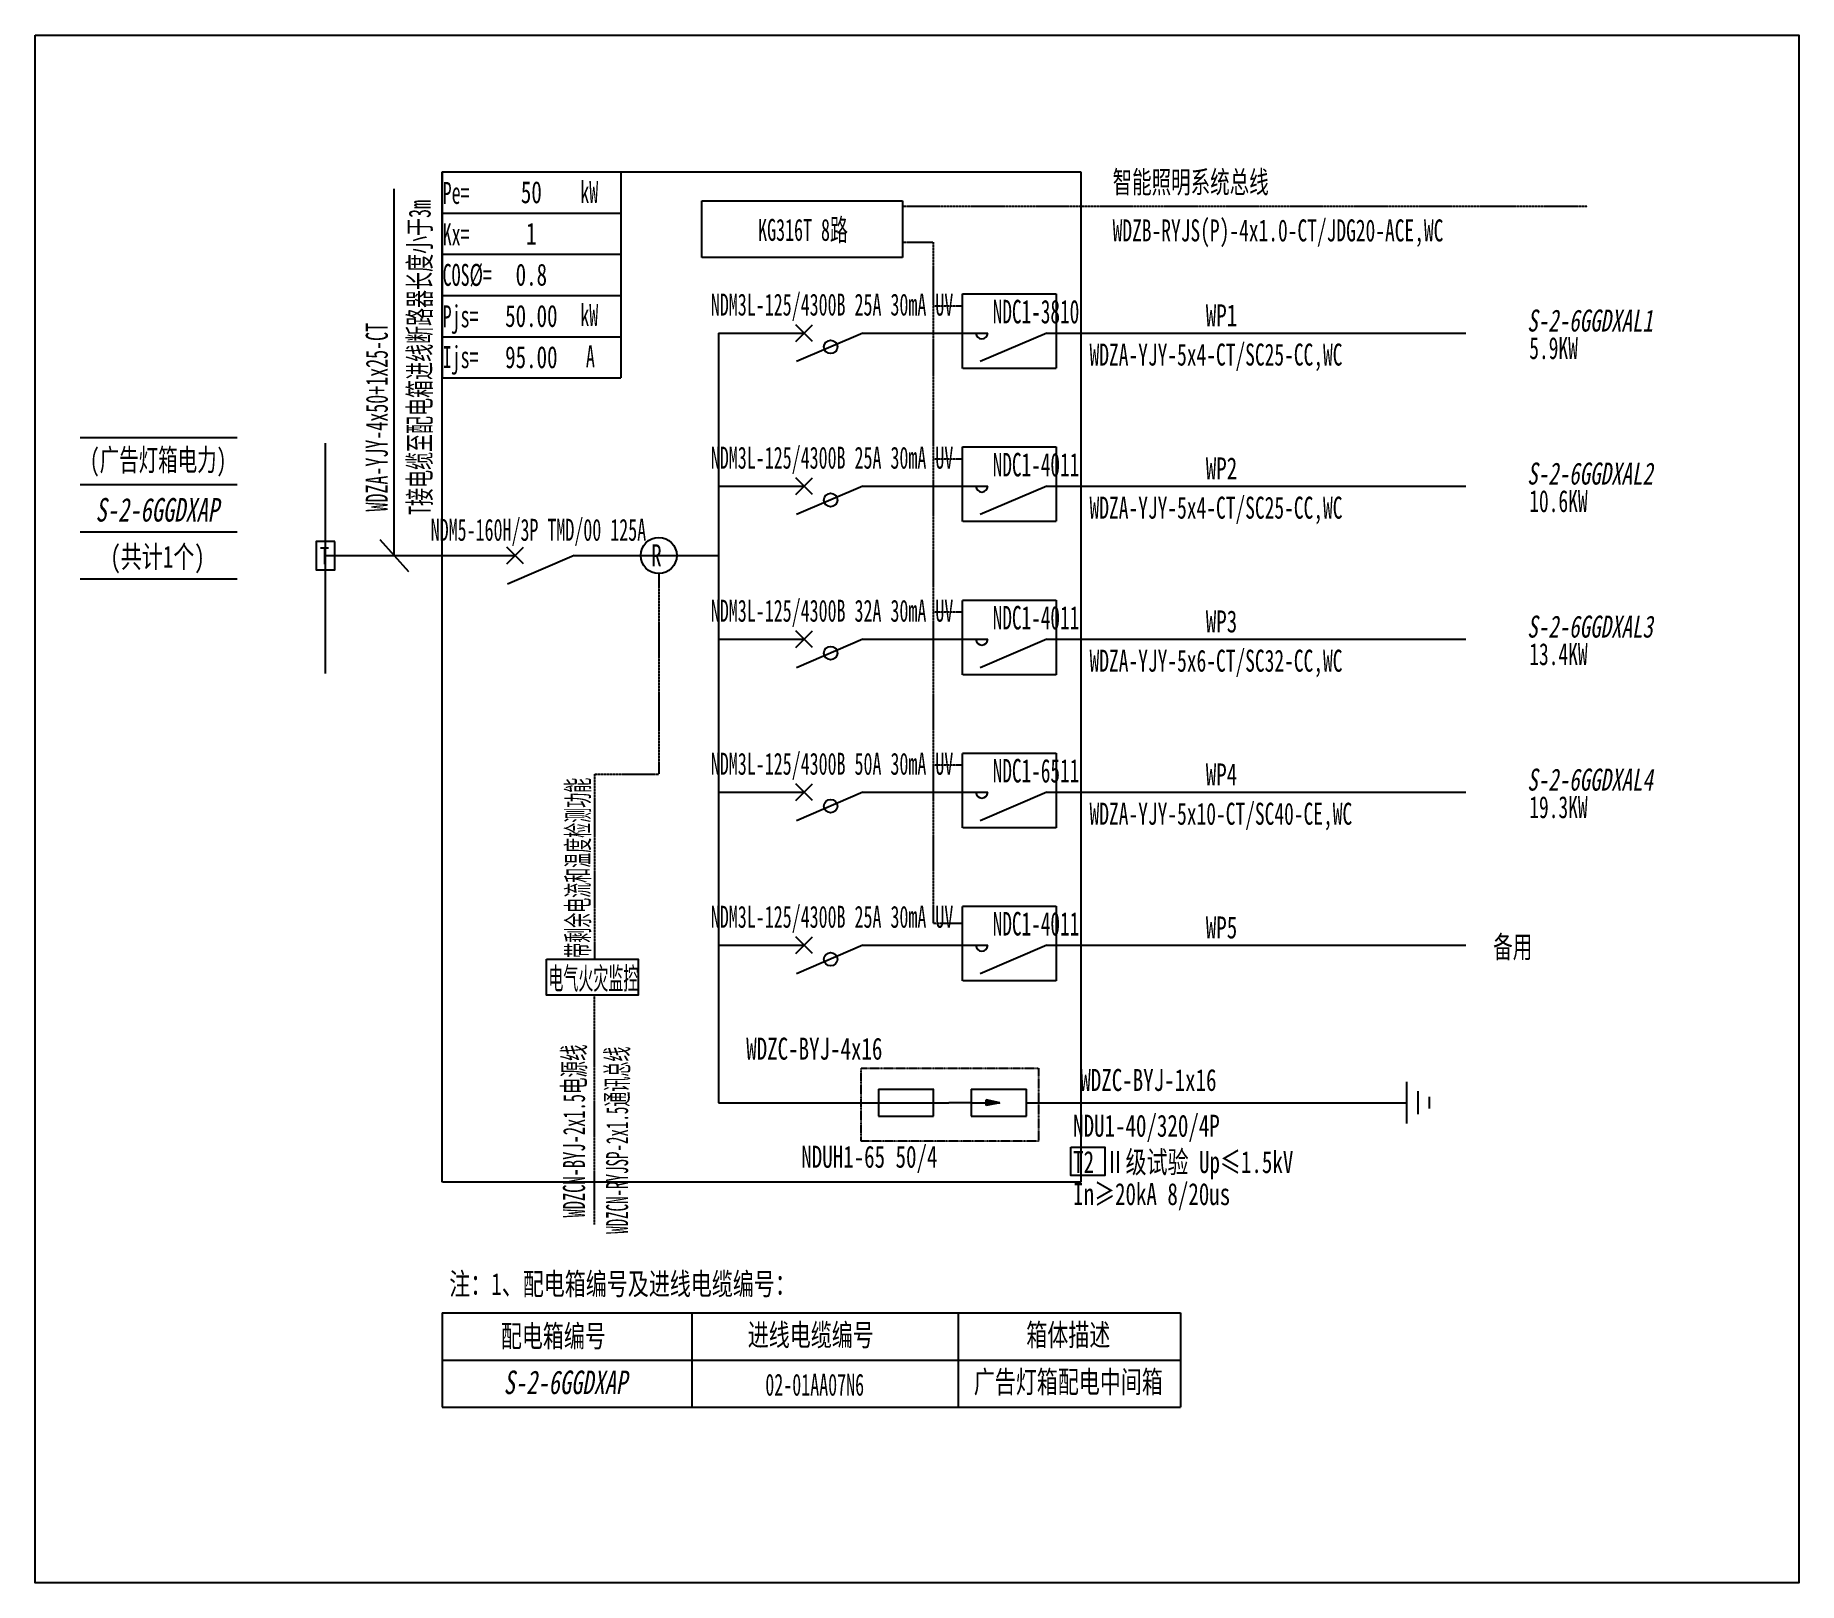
# Model space of a CAD drawing. Extents: x 318321 to 320788, y 356540 to 358706.
import ezdxf
from ezdxf.enums import TextEntityAlignment as Align

# ---------------------------------------------------------------- set-up
doc = ezdxf.new("R2010")
doc.units = 0
doc.header["$MEASUREMENT"] = 0
for name, pattern in [('DASHDOT', [1, 0.5, -0.25, 0, -0.25]), ('DASHDOT2', [0.5, 0.25, -0.125, 0, -0.125]), ('DASHDOTX2', [2, 1, -0.5, 0, -0.5]), ('DASHED', [0.75, 0.5, -0.25]), ('DASHED2', [0.375, 0.25, -0.125])]:
    doc.linetypes.add(name, pattern=pattern)
for name, color, linetype in [('D_E_Eqpm(强电设备)', 100, 'Continuous'), ('D_E_Eqpm（强电设备）', 100, 'Continuous'), ('D_E_Text(强电文字)', 51, 'Continuous'), ('D_E_Text（强电文字）', 51, 'Continuous'), ('D_E_Tray（强电普通桥架）', 51, 'Continuous'), ('D_E_Wire（强电线缆）', 10, 'Continuous'), ('D_El_Eqpm（弱电设备）', 100, 'Continuous'), ('D_El_Text（弱电文字）', 51, 'Continuous'), ('D_T_TableDim（表格尺寸）', 255, 'Continuous'), ('DQ-漏电火灾', 80, 'Continuous'), ('DQ_Eqpm', 100, 'Continuous'), ('系统图', 220, 'Continuous')]:
    doc.layers.add(name, color=color, linetype=linetype)
doc.styles.add('$1$电气', font='', dxfattribs={"width": 0.7})
doc.styles.add('$1$电气箱', font='simhei.ttf', dxfattribs={"width": 0.8, "oblique": 10})
doc.styles.add('电气', font='', dxfattribs={"width": 0.7})
doc.styles.add('电气箱', font='simhei.ttf', dxfattribs={"width": 0.8, "oblique": 10})
doc.styles.get('$1$电气').set_extended_font_data('SimSun')
doc.styles.get('电气').set_extended_font_data('SimSun')

# ---------------------------------------------------------------- blocks, each defined once
blk = doc.blocks.new('T接箱')
at = {"layer": 'DQ_Eqpm'}
blk.add_lwpolyline([(313, 172), (73, 172), (73, -188), (313, -188)], close=True, dxfattribs=at)
at = {"layer": 'DQ_Eqpm', "color": 51, "style": '电气', "width": 0.8}
blk.add_text('T', height=220, dxfattribs=at).set_placement((120, -121))

msp = doc.modelspace()

# ---------------------------------------------------------------- linework, layer by layer
at = {"linetype": 'DASHED'}
for p, q in [((318890, 357101, 0), (318890, 358514.5, 0)), ((318890, 358514.5, 0), (319783.7, 358514.5, 0)), ((319783.7, 358514.5, 0), (319783.7, 357101, 0)), ((319618.1, 358239.1, 0), (319618.1, 358343.6, 0)), ((319618.1, 358343.6, 0), (319749.4, 358343.6, 0)), ((319749.4, 358343.6, 0), (319749.4, 358239.1, 0)), ((319749.4, 358239.1, 0), (319618.1, 358239.1, 0)), ((319618.1, 358129.5, 0), (319749.4, 358129.5, 0)), ((319618.1, 358025, 0), (319618.1, 358129.5, 0)), ((319749.4, 358129.5, 0), (319749.4, 358025, 0)), ((319749.4, 358025, 0), (319618.1, 358025, 0)), ((319618.1, 357915.4, 0), (319749.4, 357915.4, 0)), ((319618.1, 357810.9, 0), (319618.1, 357915.4, 0)), ((319749.4, 357915.4, 0), (319749.4, 357810.9, 0)), ((319749.4, 357810.9, 0), (319618.1, 357810.9, 0)), ((319618.1, 357596.8, 0), (319618.1, 357701.3, 0)), ((319618.1, 357701.3, 0), (319749.4, 357701.3, 0)), ((319749.4, 357701.3, 0), (319749.4, 357596.8, 0)), ((319749.4, 357596.8, 0), (319618.1, 357596.8, 0)), ((319618.1, 357487.2, 0), (319749.4, 357487.2, 0)), ((319618.1, 357382.7, 0), (319618.1, 357487.2, 0)), ((319749.4, 357487.2, 0), (319749.4, 357382.7, 0)), ((319749.4, 357382.7, 0), (319618.1, 357382.7, 0)), ((319783.7, 357101, 0), (318890, 357101, 0))]:
    msp.add_line(p, q, dxfattribs=at)
at = {"linetype": 'DASHED2', "elevation": 0}
msp.add_lwpolyline([(319476.4, 357260.6), (319724.7, 357260.6), (319724.7, 357158.3), (319476.4, 357158.3)], close=True, dxfattribs=at)
at = {"layer": 'D_E_Eqpm(强电设备)', "color": 100}
for p, q in [((319735.9, 358288.8, 0), (319642.8, 358248.9, 0)), ((319735.9, 358074.7, 0), (319642.8, 358034.8, 0)), ((318980.7, 357966, 0), (319004, 357989.3, 0)), ((319004, 357966, 0), (318980.7, 357989.3, 0)), ((319074.7, 357977.6, 0), (318981.7, 357937.7, 0)), ((319735.9, 357860.6, 0), (319642.8, 357820.7, 0)), ((319735.9, 357646.5, 0), (319642.8, 357606.6, 0)), ((319735.9, 357432.3, 0), (319642.8, 357392.5, 0))]:
    msp.add_line(p, q, dxfattribs=at)
at = {"layer": 'D_E_Eqpm(强电设备)'}
for p, q in [((319500.6, 357230.8, 0), (319577.9, 357230.8, 0)), ((319500.6, 357230.8, 0), (319500.6, 357193.4, 0)), ((319577.7, 357193.4, 0), (319577.7, 357230.8, 0)), ((319630.4, 357230.8, 0), (319707.7, 357230.8, 0)), ((319630.4, 357230.8, 0), (319630.4, 357193.4, 0)), ((319707.5, 357193.4, 0), (319707.5, 357230.8, 0)), ((319630.4, 357212.1, 0), (319599.2, 357212.1, 0)), ((319630.4, 357212.1, 0), (319670.5, 357212.1, 0)), ((319670.5, 357212.1, 0), (319651.1, 357216.1, 0)), ((319651.1, 357208.2, 0), (319651.1, 357216.1, 0)), ((319670.5, 357212.1, 0), (319651.1, 357208.2, 0)), ((319500.6, 357193.4, 0), (319577.7, 357193.4, 0)), ((319630.4, 357193.4, 0), (319707.5, 357193.4, 0))]:
    msp.add_line(p, q, dxfattribs=at)
at = {"layer": 'D_E_Eqpm(强电设备)', "color": 100}
for centre in [(319645.2, 358288.8, 0), (319645.2, 358074.7, 0), (319645.2, 357860.6, 0), (319645.2, 357646.5, 0), (319645.2, 357432.3, 0)]:
    msp.add_arc(centre, 8.24, 180, 0, dxfattribs=at)
at = {"layer": 'D_E_Eqpm(强电设备)'}
msp.add_solid([(319651.1, 357208.2, 0), (319670.5, 357212.1, 0), (319651.1, 357216.1, 0)], dxfattribs=at)
at = {"layer": 'D_E_Eqpm（强电设备）'}
for p, q in [((319253.6, 358473.7, 0), (319534.3, 358473.7, 0)), ((319253.6, 358394.7, 0), (319253.6, 358473.7, 0)), ((319534.3, 358473.7, 0), (319534.3, 358394.7, 0)), ((319534.3, 358394.7, 0), (319253.6, 358394.7, 0)), ((319384.8, 358277.1, 0), (319408.2, 358300.4, 0)), ((319408.2, 358277.1, 0), (319384.8, 358300.4, 0)), ((319478.9, 358288.8, 0), (319385.9, 358248.9, 0)), ((319384.8, 358063, 0), (319408.2, 358086.3, 0)), ((319408.2, 358063, 0), (319384.8, 358086.3, 0)), ((319478.9, 358074.7, 0), (319385.9, 358034.8, 0)), ((319384.8, 357848.9, 0), (319408.2, 357872.2, 0)), ((319408.2, 357848.9, 0), (319384.8, 357872.2, 0)), ((319478.9, 357860.6, 0), (319385.9, 357820.7, 0)), ((319384.8, 357634.8, 0), (319408.2, 357658.1, 0)), ((319408.2, 357634.8, 0), (319384.8, 357658.1, 0)), ((319478.9, 357646.5, 0), (319385.9, 357606.6, 0)), ((319384.8, 357420.7, 0), (319408.2, 357444, 0)), ((319408.2, 357420.7, 0), (319384.8, 357444, 0)), ((319478.9, 357432.3, 0), (319385.9, 357392.5, 0))]:
    msp.add_line(p, q, dxfattribs=at)
for centre in [(319433.7, 358269.4, 0), (319433.7, 358055.3, 0), (319433.7, 357841.2, 0), (319433.7, 357627.1, 0), (319433.7, 357412.9, 0)]:
    msp.add_circle(centre, 9.36, dxfattribs=at)
at = {"layer": 'D_E_Text（强电文字）'}
for p, q in [((318890, 358514.5, 0), (318890, 358226, 0)), ((318890, 358514.5, 0), (319140, 358514.5, 0)), ((319140, 358514.5, 0), (319140, 358226, 0)), ((318823, 357977.6, 0), (318823, 358490.6, 0)), ((318890, 358456.8, 0), (319140, 358456.8, 0)), ((318890, 358399.1, 0), (319140, 358399.1, 0)), ((318890, 358341.4, 0), (319140, 358341.4, 0)), ((318890, 358283.7, 0), (319140, 358283.7, 0)), ((318890, 358226, 0), (319140, 358226, 0)), ((318802.9, 357999.9, 0), (318843.1, 357955.3, 0))]:
    msp.add_line(p, q, dxfattribs=at)
at = {"layer": 'D_E_Text（强电文字）', "elevation": 0}
msp.add_lwpolyline([(319769.5, 357149.7), (319817.3, 357149.7), (319817.3, 357110.4), (319769.5, 357110.4)], close=True, dxfattribs=at)
at = {"layer": 'D_E_Wire（强电线缆）', "linetype": 'DASHDOT2'}
for p, q in [((319534.3, 358466.2, 0), (320492.7, 358466.2, 0)), ((319534.3, 358415.9, 0), (319577, 358415.9, 0)), ((319577, 358415.9, 0), (319577, 357463.1, 0)), ((319618.1, 358326.4, 0), (319577, 358326.4, 0)), ((319618.1, 358112.3, 0), (319577, 358112.3, 0)), ((319618.1, 357898.2, 0), (319577, 357898.2, 0)), ((319618.1, 357684.1, 0), (319577, 357684.1, 0)), ((319577, 357463.1, 0), (319618.1, 357463.1, 0))]:
    msp.add_line(p, q, dxfattribs=at)
at = {"layer": 'D_E_Wire（强电线缆）'}
for p, q in [((319276.8, 358288.8, 0), (319276.8, 357212.1, 0)), ((319276.8, 358288.8, 0), (319396.5, 358288.8, 0)), ((319478.9, 358288.8, 0), (319653.5, 358288.8, 0)), ((319735.9, 358288.8, 0), (320322.4, 358288.8, 0)), ((318727.2, 357812.7, 0), (318727.2, 358134.9, 0)), ((319276.8, 358074.7, 0), (319396.5, 358074.7, 0)), ((319478.9, 358074.7, 0), (319653.5, 358074.7, 0)), ((319735.9, 358074.7, 0), (320322.4, 358074.7, 0)), ((318727.2, 357977.6, 0), (318992.3, 357977.6, 0)), ((319074.7, 357977.6, 0), (319276.8, 357977.6, 0)), ((319276.8, 357860.6, 0), (319396.5, 357860.6, 0)), ((319478.9, 357860.6, 0), (319653.5, 357860.6, 0)), ((319735.9, 357860.6, 0), (320322.4, 357860.6, 0)), ((319276.8, 357646.5, 0), (319396.5, 357646.5, 0)), ((319478.9, 357646.5, 0), (319653.5, 357646.5, 0)), ((319735.9, 357646.5, 0), (320322.4, 357646.5, 0)), ((319276.8, 357432.3, 0), (319396.5, 357432.3, 0)), ((319478.9, 357432.3, 0), (319653.5, 357432.3, 0)), ((319735.9, 357432.3, 0), (320322.4, 357432.3, 0)), ((320239.6, 357182.8, 0), (320239.6, 357241.5, 0)), ((320255.6, 357196.2, 0), (320255.6, 357228.2, 0)), ((319276.8, 357212.1, 0), (319599.2, 357212.1, 0)), ((319707.5, 357212.1, 0), (320239.6, 357212.1, 0)), ((320271.6, 357204.1, 0), (320271.6, 357220.2, 0))]:
    msp.add_line(p, q, dxfattribs=at)
at = {"layer": 'D_El_Eqpm（弱电设备）', "color": 3}
msp.add_line((319164.6, 357362.6, 0), (319036.3, 357362.6, 0), dxfattribs=at)
at = {"layer": 'D_El_Eqpm（弱电设备）', "color": 3, "elevation": 0}
msp.add_lwpolyline([(319036.3, 357413), (319164.6, 357413), (319164.6, 357362.6), (319036.3, 357362.6)], close=True, dxfattribs=at)
at = {"layer": 'D_T_TableDim（表格尺寸）', "color": 255}
for p, q in [((318383.8, 358142.9, 0), (318603.6, 358142.9, 0)), ((318383.8, 358076.9, 0), (318603.6, 358076.9, 0)), ((318383.8, 358011, 0), (318603.6, 358011, 0)), ((318383.8, 358011, 0), (318603.6, 358011, 0)), ((318383.8, 358011, 0), (318603.6, 358011, 0)), ((318383.8, 358011, 0), (318603.6, 358011, 0)), ((318383.8, 358011, 0), (318603.6, 358011, 0)), ((318383.8, 357945, 0), (318603.6, 357945, 0))]:
    msp.add_line(p, q, dxfattribs=at)
at = {"layer": 'D_T_TableDim（表格尺寸）', "ltscale": 3.5}
for p, q in [((318890, 356917.9, 0), (319923, 356917.9, 0)), ((318890, 356917.9, 0), (318890, 356786, 0)), ((319239.3, 356917.9, 0), (319239.3, 356786, 0)), ((319612.1, 356917.9, 0), (319612.1, 356786, 0)), ((319923, 356917.9, 0), (319923, 356786, 0)), ((318890, 356851.9, 0), (319923, 356851.9, 0)), ((318890, 356851.9, 0), (319923, 356851.9, 0)), ((319239.3, 356851.9, 0), (319239.3, 356786, 0)), ((319612.1, 356851.9, 0), (319612.1, 356786, 0)), ((318890, 356786, 0), (319923, 356786, 0))]:
    msp.add_line(p, q, dxfattribs=at)
at = {"layer": 'DQ-漏电火灾', "linetype": 'DASHDOT', "ltscale": 0.5}
for p, q in [((319193.2, 357952.5, 0), (319193.2, 357671.6, 0)), ((319103.2, 357671.6, 0), (319103.2, 357413, 0)), ((319103.2, 357671.6, 0), (319193.2, 357671.6, 0)), ((319103.2, 357041.5, 0), (319103.2, 357362.6, 0))]:
    msp.add_line(p, q, dxfattribs=at)
at = {"layer": 'DQ-漏电火灾', "color": 3}
msp.add_circle((319193.2, 357977.6, 0), 25.2, dxfattribs=at)
at = {"layer": '系统图', "ltscale": 9973.992009}
msp.add_lwpolyline([(318321, 358705.5), (320788, 358705.5), (320788, 356540.5), (318321, 356540.5)], close=True, dxfattribs=at)

# ---------------------------------------------------------------- block references
at = {"layer": 'D_E_Eqpm（强电设备）', "xscale": 0.1099128117557277, "yscale": 0.1099128117557277, "zscale": 0.1099128117557277}
msp.add_blockref('T接箱', (318705.9, 357978.5, 0), dxfattribs=at)

# ---------------------------------------------------------------- texts
at = {"layer": 'D_E_Text(强电文字)', "color": 51, "style": '电气', "width": 0.6}
for s, p in [('NDC1-3810', (319660.4, 358302.4, 0)), ('NDC1-4011', (319660.4, 358088.3, 0)), ('NDC1-4011', (319660.4, 357874.2, 0)), ('NDC1-6511', (319660.4, 357660.1, 0)), ('NDC1-4011', (319660.4, 357446, 0))]:
    msp.add_text(s, height=32.97, dxfattribs=at).set_placement(p)
at = {"layer": 'D_E_Text(强电文字)', "style": '电气', "width": 0.7}
for s, p in [('WDZC-BYJ-4x16', (319315.6, 357272.3, 0)), ('WDZC-BYJ-1x16', (319783, 357228.5, 0)), ('T2 Ⅱ级试验 Up≤1.5kV ', (319772.9, 357113.7, 0)), ('In≥20kA 8/20us', (319772.9, 357068.9, 0))]:
    msp.add_text(s, height=30.776, dxfattribs=at).set_placement(p)
at = {"layer": 'D_E_Text(强电文字)', "color": 51, "true_color": 0xffff7f, "style": '电气', "width": 0.7}
msp.add_text('NDU1-40/320/4P', height=30.776, dxfattribs=at).set_placement((319772.9, 357164.5, 0))
at = {"layer": 'D_E_Text（强电文字）'}
for s, height, style, width, p in [('智能照明系统总线', 30.78, '电气', 0.65, (319828.2, 358484.7, 0)), ('WDZB-RYJS(P)-4x1.0-CT/JDG20-ACE,WC', 30.776, '电气', 0.65, (319828.2, 358417.1, 0)), ('WP1', 30.78, '电气', 0.7, (319958.5, 358298.3, 0)), ('5.9KW', 30.78, '$1$电气', 0.65, (320411, 358252.5, 0)), ('WDZA-YJY-5x4-CT/SC25-CC,WC', 30.776, '电气', 0.65, (319795.9, 358243.4, 0)), ('WP2', 30.78, '电气', 0.7, (319958.5, 358084.2, 0)), ('WDZA-YJY-5x4-CT/SC25-CC,WC', 30.776, '电气', 0.65, (319795.9, 358029.2, 0)), ('10.6KW', 30.78, '$1$电气', 0.65, (320411, 358038.4, 0)), ('WP3', 30.78, '电气', 0.7, (319958.5, 357870.1, 0)), ('WDZA-YJY-5x6-CT/SC32-CC,WC', 30.776, '电气', 0.65, (319795.9, 357815.1, 0)), ('13.4KW', 30.78, '$1$电气', 0.65, (320411, 357824.3, 0)), ('WP4', 30.78, '电气', 0.7, (319958.5, 357656, 0)), ('WDZA-YJY-5x10-CT/SC40-CE,WC', 30.776, '电气', 0.65, (319795.9, 357601, 0)), ('19.3KW', 30.78, '$1$电气', 0.65, (320411, 357610.2, 0)), ('WP5', 30.78, '电气', 0.7, (319958.5, 357441.9, 0)), ('备用', 30.78, '$1$电气', 0.65, (320360.6, 357414.7, 0)), ('注：1、配电箱编号及进线电缆编号：', 30.776, '电气', 0.7, (318900.2, 356943.2, 0))]:
    msp.add_text(s, height=height, dxfattribs=dict(at, style=style, width=width)).set_placement(p)
at = {"layer": 'D_E_Text（强电文字）', "linetype": 'Continuous', "style": '电气', "width": 0.6}
for s, height, p in [('Pe=', 30.78, (318890.9, 358469.6, 0)), ('kW', 30.78, (319083.4, 358470.7, 0)), ('Kx=', 30.78, (318890.9, 358411.8, 0)), ('COS%%C=', 30.78, (318890.9, 358354.9, 0)), ('Pjs=', 30.78, (318890.9, 358296.9, 0)), ('kW', 30.78, (319083.4, 358298.8, 0)), ('Ijs=', 30.78, (318890.9, 358239.8, 0)), ('A', 30.8, (319091.3, 358241.1, 0))]:
    msp.add_text(s, height=height, dxfattribs=at).set_placement(p)
at = {"layer": 'D_E_Text（强电文字）', "style": '电气', "width": 0.6}
for s, p in [('T接电缆至配电箱进线断路器长度小于3m', (318874.1, 358034.4, 0)), ('WDZA-YJY-4x50+1x25-CT', (318814.1, 358039.2, 0))]:
    msp.add_text(s, height=30.776, rotation=90, dxfattribs=at).set_placement(p)
at = {"layer": 'D_E_Text（强电文字）'}
for s, height, style, width, p in [('KG316T 8路', 30.78, '电气', 0.6, (319395.1, 358433.9, 0)), ('NDM3L-125/4300B 25A 30mA UV', 30.776, '电气', 0.6, (319435.7, 358326.2, 0)), ('(广告灯箱电力)', 30.78, '$1$电气', 0.65, (318492.9, 358109.7, 0)), ('NDM3L-125/4300B 25A 30mA UV', 30.776, '电气', 0.6, (319435.7, 358112, 0)), ('NDM5-160H/3P TMD/00 125A', 30.776, '电气', 0.6, (319024.9, 358011.1, 0)), ('NDM3L-125/4300B 32A 30mA UV', 30.776, '电气', 0.6, (319435.7, 357897.9, 0)), ('NDM3L-125/4300B 50A 30mA UV', 30.776, '电气', 0.6, (319435.7, 357683.8, 0)), ('NDM3L-125/4300B 25A 30mA UV', 30.776, '电气', 0.6, (319435.7, 357469.7, 0)), ('电气火灾监控', 30.78, '电气', 0.5, (319101.7, 357386.7, 0)), ('配电箱编号', 30.78, '电气', 0.7, (319045.8, 356886.3, 0)), ('进线电缆编号', 30.78, '电气', 0.7, (319405.9, 356887.9, 0)), ('箱体描述', 30.78, '电气', 0.7, (319766.2, 356887.9, 0)), ('02-01AA07N6', 30.776, '电气', 0.6, (319411.4, 356817.3, 0)), ('广告灯箱配电中间箱', 30.78, '电气', 0.7, (319766.2, 356822, 0))]:
    msp.add_text(s, height=height, dxfattribs=dict(at, style=style, width=width)).set_placement(p, align=Align.MIDDLE)
at = {"layer": 'D_E_Text（强电文字）', "oblique": 10, "width": 0.7}
for style, p in [('$1$电气箱', (318491.6, 358041.6, 0)), ('电气箱', (319062.6, 356820.9, 0))]:
    msp.add_text('S-2-6GGDXAP', height=32.974, dxfattribs=dict(at, style=style)).set_placement(p, align=Align.MIDDLE)
at = {"layer": 'D_E_Text（强电文字）', "style": '$1$电气', "width": 0.7}
msp.add_text('(共计1个)', height=30.78, dxfattribs=at).set_placement((318492.1, 357960.7, 0), align=Align.CENTER)
at = {"layer": 'D_E_Text（强电文字）', "color": 51, "true_color": 0xffff7f, "style": '电气', "width": 0.7}
msp.add_text('NDUH1-65 50/4', height=30.776, dxfattribs=at).set_placement((319392.6, 357121.1, 0))
at = {"layer": 'D_E_Text（强电文字）', "width": 250.029, "attachment_point": 5, "style": '电气'}
for s, insert, char_height in [('50', (319015, 358485.7, 0), 30.78), ('1', (319015, 358428, 0), 30.8), ('0.8', (319015, 358370.3, 0), 30.78), ('{\\C200;50.00}', (319015, 358312.6, 0), 30.776), ('{\\C200;95.00}', (319015, 358254.9, 0), 30.776)]:
    msp.add_mtext(s, dxfattribs=dict(at, insert=insert, char_height=char_height))
at = {"layer": 'D_E_Tray（强电普通桥架）', "linetype": 'DASHDOTX2', "style": '电气箱', "oblique": 10, "width": 0.7}
for s, p in [('S-2-6GGDXAL1', (320408.1, 358291, 0)), ('S-2-6GGDXAL2', (320408.1, 358076.9, 0)), ('S-2-6GGDXAL3', (320408.1, 357862.8, 0)), ('S-2-6GGDXAL4', (320408.1, 357648.7, 0))]:
    msp.add_text(s, height=30.776, dxfattribs=at).set_placement(p)
at = {"layer": 'D_El_Text（弱电文字）', "color": 1, "style": '电气', "width": 0.5}
msp.add_text('带剩余电流和温度检测功能', height=30.776, rotation=90, dxfattribs=at).set_placement((319095.5, 357414.8, 0))
at = {"layer": 'D_El_Text（弱电文字）', "style": '电气'}
for s, width, p in [('WDZCN-BYJ-2x1.5电源线', 0.55, (319090, 357051.5, 0)), ('WDZCN-RYJSP-2x1.5通讯总线', 0.5, (319150.4, 357028.6, 0))]:
    msp.add_text(s, height=30.776, rotation=90, dxfattribs=dict(at, width=width)).set_placement(p)
at = {"layer": 'DQ-漏电火灾', "color": 50, "style": '电气', "width": 0.7}
msp.add_text('R', height=30.8, dxfattribs=at).set_placement((319182.6, 357962.6, 0))

doc.saveas('drawing.dxf')
